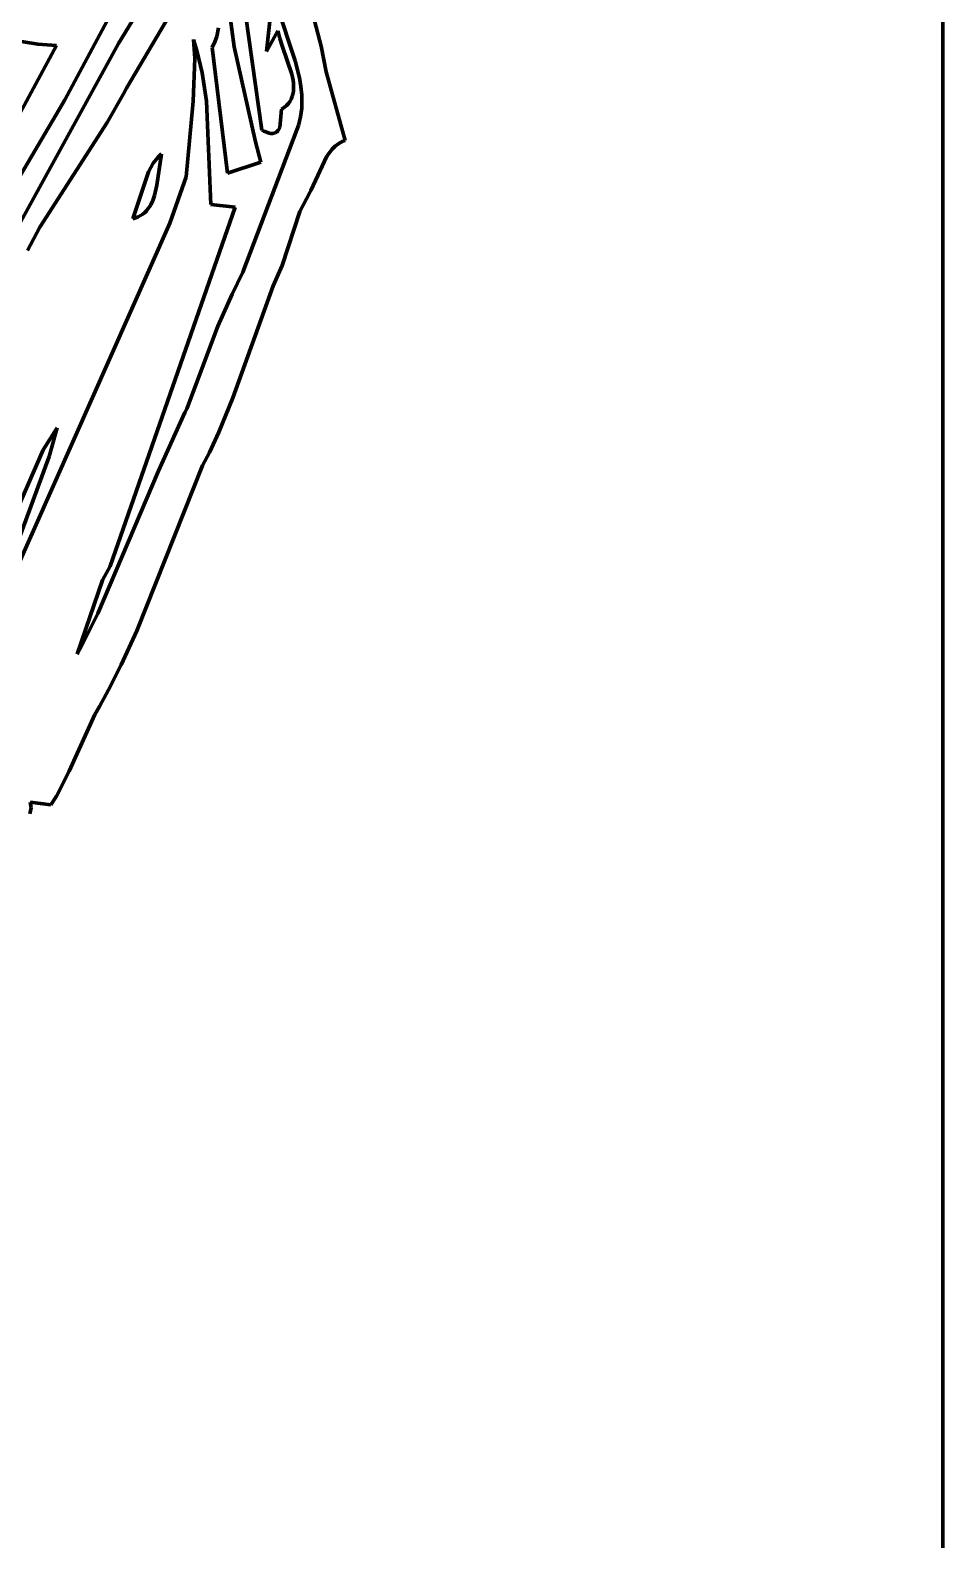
# Model space of a CAD drawing. Header units: millimetres. Extents: x 0 to 14.2, y 0 to 19.5.
# Drawn here: x 12.657 to 14.222, y 4.011 to 6.599 of the extents above; entities that cross this region are included whole.
import ezdxf

# ---------------------------------------------------------------- set-up
doc = ezdxf.new("R2010")
doc.units = ezdxf.units.MM
doc.layers.add('color#010101ff', color=7, linetype='CONTINUOUS', lineweight=100)
doc.layers.add('color#fdfdfdff', color=7, linetype='CONTINUOUS', lineweight=100)

msp = doc.modelspace()

# ---------------------------------------------------------------- linework, layer by layer
at = {"layer": 'color#010101ff'}
for p, q in [((12.809, 6.5768), (13.0266, 6.9355)), ((12.8531, 6.7352), (12.7169, 6.48)), ((12.9697, 6.7494), (12.8226, 6.5001)), ((13.0548, 6.4281), (13.018, 6.6861)), ((12.999, 6.6302), (13.007, 6.5711)), ((13.0709, 6.641), (13.0626, 6.5628)), ((13.1116, 6.5467), (13.0807, 6.6401)), ((12.6706, 6.5755), (12.4735, 6.6075)), ((12.9772, 6.5889), (12.9804, 6.6036)), ((13.142, 6.6261), (13.1562, 6.5721)), ((12.6186, 6.2297), (12.809, 6.5768)), ((12.9399, 6.5509), (12.9376, 6.5835)), ((12.9376, 6.5835), (12.9432, 6.5646)), ((12.9696, 6.5699), (12.9739, 6.5793)), ((12.9739, 6.5793), (12.9772, 6.5889)), ((13.0626, 6.5628), (13.0823, 6.5983)), ((13.0823, 6.5983), (13.083, 6.5941)), ((13.083, 6.5941), (13.0852, 6.5852)), ((13.0852, 6.5852), (13.09, 6.5708)), ((12.6274, 6.4341), (12.7026, 6.5733)), ((12.7026, 6.5733), (12.6706, 6.5755)), ((12.9371, 6.4778), (12.9399, 6.5509)), ((12.9432, 6.5646), (12.9521, 6.5262)), ((12.9957, 6.3541), (12.9696, 6.5699)), ((13.007, 6.5711), (13.0436, 6.4078)), ((13.09, 6.5708), (13.1059, 6.5239)), ((13.1562, 6.5721), (13.1648, 6.5282)), ((12.9521, 6.5262), (12.9597, 6.4776)), ((13.1191, 6.5175), (13.1116, 6.5467)), ((13.1648, 6.5282), (13.1974, 6.4105)), ((12.8226, 6.5001), (12.8174, 6.4901)), ((13.1059, 6.5239), (13.1081, 6.5136)), ((13.1081, 6.5136), (13.1087, 6.5086)), ((13.1087, 6.5086), (13.1091, 6.5037)), ((13.1091, 6.499), (13.1088, 6.4943)), ((13.1091, 6.5037), (13.1091, 6.499)), ((13.1217, 6.5028), (13.1191, 6.5175)), ((13.1231, 6.4881), (13.1217, 6.5028)), ((12.7169, 6.48), (12.7071, 6.4632)), ((12.8174, 6.4901), (12.7893, 6.4414)), ((12.9246, 6.348), (12.9371, 6.4778)), ((12.9597, 6.4776), (12.9674, 6.3003)), ((13.1002, 6.4738), (13.0969, 6.4703)), ((13.1029, 6.4775), (13.1002, 6.4738)), ((13.1051, 6.4814), (13.1029, 6.4775)), ((13.1068, 6.4855), (13.1051, 6.4814)), ((13.108, 6.4898), (13.1068, 6.4855)), ((13.1088, 6.4943), (13.108, 6.4898)), ((13.123, 6.4658), (13.1234, 6.4733)), ((13.1234, 6.4807), (13.1231, 6.4881)), ((13.1234, 6.4733), (13.1234, 6.4807)), ((12.7071, 6.4632), (12.4983, 6.11)), ((13.0883, 6.4642), (13.0854, 6.4327)), ((13.0929, 6.4671), (13.0883, 6.4642)), ((13.0969, 6.4703), (13.0929, 6.4671)), ((13.1194, 6.4435), (13.121, 6.451)), ((13.121, 6.451), (13.1222, 6.4584)), ((13.1222, 6.4584), (13.123, 6.4658)), ((12.7893, 6.4414), (12.6738, 6.2617)), ((13.0218, 6.1847), (13.1147, 6.4285)), ((13.0582, 6.4263), (13.0548, 6.4281)), ((13.0613, 6.4249), (13.0582, 6.4263)), ((13.0642, 6.4238), (13.0613, 6.4249)), ((13.0669, 6.423), (13.0642, 6.4238)), ((13.0693, 6.4225), (13.0669, 6.423)), ((13.0716, 6.4222), (13.0693, 6.4225)), ((13.0737, 6.4223), (13.0716, 6.4222)), ((13.0774, 6.4232), (13.0737, 6.4223)), ((13.0804, 6.4249), (13.0774, 6.4232)), ((13.0827, 6.4275), (13.0804, 6.4249)), ((13.0854, 6.4327), (13.0827, 6.4275)), ((13.1147, 6.4285), (13.1173, 6.436)), ((13.1173, 6.436), (13.1194, 6.4435)), ((13.0436, 6.4078), (13.0529, 6.3732)), ((13.1751, 6.3952), (13.1663, 6.3833)), ((13.1805, 6.4004), (13.1751, 6.3952)), ((13.1866, 6.405), (13.1805, 6.4004)), ((13.1936, 6.4089), (13.1866, 6.405)), ((13.1974, 6.4105), (13.1936, 6.4089)), ((12.86, 6.3568), (12.8683, 6.3713)), ((12.8683, 6.3713), (12.8761, 6.3812)), ((12.8823, 6.3874), (12.8746, 6.3336)), ((12.8761, 6.3812), (12.8823, 6.3874)), ((13.0529, 6.3732), (12.9957, 6.3541)), ((13.1663, 6.3833), (13.1388, 6.3243)), ((12.8334, 6.2762), (12.86, 6.3568)), ((12.8966, 6.2686), (12.9246, 6.348)), ((12.8746, 6.3336), (12.8707, 6.3159)), ((13.1368, 6.3211), (13.1197, 6.2883)), ((13.1388, 6.3243), (13.1368, 6.3211)), ((13.0091, 6.296), (12.7948, 5.6805)), ((12.8594, 6.293), (12.8567, 6.2898)), ((12.8619, 6.2964), (12.8594, 6.293)), ((12.8641, 6.2999), (12.8619, 6.2964)), ((12.8678, 6.3076), (12.8641, 6.2999)), ((12.8707, 6.3159), (12.8678, 6.3076)), ((12.9674, 6.3003), (13.0091, 6.296)), ((12.6291, 5.6652), (12.8966, 6.2686)), ((12.8382, 6.2777), (12.8334, 6.2762)), ((12.8426, 6.2796), (12.8382, 6.2777)), ((12.8466, 6.2818), (12.8426, 6.2796)), ((12.8503, 6.2842), (12.8466, 6.2818)), ((12.8537, 6.2869), (12.8503, 6.2842)), ((12.8567, 6.2898), (12.8537, 6.2869)), ((13.1197, 6.2883), (13.0896, 6.196)), ((12.6738, 6.2617), (12.6526, 6.2219)), ((13.0896, 6.196), (13.0742, 6.161)), ((13.0039, 6.1469), (13.0218, 6.1847)), ((12.9794, 6.0917), (13.0039, 6.1469)), ((13.0742, 6.161), (13.0049, 5.9691)), ((12.926, 5.9504), (12.9794, 6.0917)), ((13.0049, 5.9691), (12.9811, 5.91)), ((12.8772, 5.844), (12.9226, 5.9436)), ((12.9226, 5.9436), (12.926, 5.9504)), ((12.6799, 5.8798), (12.7036, 5.9174)), ((12.7036, 5.9174), (12.6901, 5.8683)), ((12.9811, 5.91), (12.9649, 5.8754)), ((12.557, 5.5991), (12.6799, 5.8798)), ((12.6901, 5.8683), (12.6124, 5.6565)), ((12.9531, 5.8527), (12.8402, 5.5694)), ((12.9649, 5.8754), (12.9531, 5.8527)), ((12.7732, 5.5993), (12.8772, 5.844)), ((12.7948, 5.6805), (12.7816, 5.6562)), ((12.7816, 5.6562), (12.7379, 5.5294)), ((12.7453, 5.5432), (12.7732, 5.5993)), ((12.8402, 5.5694), (12.8135, 5.511)), ((12.7379, 5.5294), (12.7453, 5.5432)), ((12.8135, 5.511), (12.7917, 5.4681)), ((12.7917, 5.4681), (12.7762, 5.4399)), ((12.7762, 5.4399), (12.7682, 5.426)), ((12.7682, 5.426), (12.724, 5.3285)), ((12.724, 5.3285), (12.7027, 5.286)), ((12.7027, 5.286), (12.6929, 5.271)), ((12.6588, 5.2658), (12.657, 5.2556)), ((12.6929, 5.271), (12.6576, 5.2753)), ((12.6576, 5.2753), (12.6588, 5.2658))]:
    msp.add_line(p, q, dxfattribs=at)
at = {"layer": 'color#fdfdfdff'}
for p, q in [((14.2222, 19.4722), (14.2222, 0)), ((13.0266, 6.9355), (12.809, 6.5768)), ((12.7169, 6.48), (12.8531, 6.7352)), ((12.8226, 6.5001), (12.9697, 6.7494)), ((13.018, 6.6861), (13.0548, 6.4281)), ((13.007, 6.5711), (12.999, 6.6302)), ((13.0626, 6.5628), (13.0709, 6.641)), ((13.0807, 6.6401), (13.1116, 6.5467)), ((12.4735, 6.6075), (12.6706, 6.5755)), ((12.9804, 6.6036), (12.9772, 6.5889)), ((13.1562, 6.5721), (13.142, 6.6261)), ((12.809, 6.5768), (12.6186, 6.2297)), ((12.9432, 6.5646), (12.9376, 6.5835)), ((12.9376, 6.5835), (12.9399, 6.5509)), ((12.9739, 6.5793), (12.9696, 6.5699)), ((12.9772, 6.5889), (12.9739, 6.5793)), ((13.0823, 6.5983), (13.0626, 6.5628)), ((13.083, 6.5941), (13.0823, 6.5983)), ((13.0852, 6.5852), (13.083, 6.5941)), ((13.09, 6.5708), (13.0852, 6.5852)), ((12.7026, 6.5733), (12.6274, 6.4341)), ((12.6706, 6.5755), (12.7026, 6.5733)), ((12.9399, 6.5509), (12.9371, 6.4778)), ((12.9521, 6.5262), (12.9432, 6.5646)), ((12.9696, 6.5699), (12.9957, 6.3541)), ((13.0436, 6.4078), (13.007, 6.5711)), ((13.1059, 6.5239), (13.09, 6.5708)), ((13.1648, 6.5282), (13.1562, 6.5721)), ((12.9597, 6.4776), (12.9521, 6.5262)), ((13.1116, 6.5467), (13.1191, 6.5175)), ((13.1974, 6.4105), (13.1648, 6.5282)), ((12.8174, 6.4901), (12.8226, 6.5001)), ((13.1081, 6.5136), (13.1059, 6.5239)), ((13.1087, 6.5086), (13.1081, 6.5136)), ((13.1091, 6.5037), (13.1087, 6.5086)), ((13.1088, 6.4943), (13.1091, 6.499)), ((13.1091, 6.499), (13.1091, 6.5037)), ((13.1191, 6.5175), (13.1217, 6.5028)), ((13.1217, 6.5028), (13.1231, 6.4881)), ((12.7071, 6.4632), (12.7169, 6.48)), ((12.7893, 6.4414), (12.8174, 6.4901)), ((12.9371, 6.4778), (12.9246, 6.348)), ((12.9674, 6.3003), (12.9597, 6.4776)), ((13.0969, 6.4703), (13.1002, 6.4738)), ((13.1002, 6.4738), (13.1029, 6.4775)), ((13.1029, 6.4775), (13.1051, 6.4814)), ((13.1051, 6.4814), (13.1068, 6.4855)), ((13.1068, 6.4855), (13.108, 6.4898)), ((13.108, 6.4898), (13.1088, 6.4943)), ((13.1234, 6.4733), (13.123, 6.4658)), ((13.1231, 6.4881), (13.1234, 6.4807)), ((13.1234, 6.4807), (13.1234, 6.4733)), ((12.4983, 6.11), (12.7071, 6.4632)), ((13.0854, 6.4327), (13.0883, 6.4642)), ((13.0883, 6.4642), (13.0929, 6.4671)), ((13.0929, 6.4671), (13.0969, 6.4703)), ((13.121, 6.451), (13.1194, 6.4435)), ((13.1222, 6.4584), (13.121, 6.451)), ((13.123, 6.4658), (13.1222, 6.4584)), ((12.6738, 6.2617), (12.7893, 6.4414)), ((13.1147, 6.4285), (13.0218, 6.1847)), ((13.0548, 6.4281), (13.0582, 6.4263)), ((13.0582, 6.4263), (13.0613, 6.4249)), ((13.0613, 6.4249), (13.0642, 6.4238)), ((13.0642, 6.4238), (13.0669, 6.423)), ((13.0669, 6.423), (13.0693, 6.4225)), ((13.0693, 6.4225), (13.0716, 6.4222)), ((13.0716, 6.4222), (13.0737, 6.4223)), ((13.0737, 6.4223), (13.0774, 6.4232)), ((13.0774, 6.4232), (13.0804, 6.4249)), ((13.0804, 6.4249), (13.0827, 6.4275)), ((13.0827, 6.4275), (13.0854, 6.4327)), ((13.1173, 6.436), (13.1147, 6.4285)), ((13.1194, 6.4435), (13.1173, 6.436)), ((13.0529, 6.3732), (13.0436, 6.4078)), ((13.1663, 6.3833), (13.1751, 6.3952)), ((13.1751, 6.3952), (13.1805, 6.4004)), ((13.1805, 6.4004), (13.1866, 6.405)), ((13.1866, 6.405), (13.1936, 6.4089)), ((13.1936, 6.4089), (13.1974, 6.4105)), ((12.8683, 6.3713), (12.86, 6.3568)), ((12.8761, 6.3812), (12.8683, 6.3713)), ((12.8746, 6.3336), (12.8823, 6.3874)), ((12.8823, 6.3874), (12.8761, 6.3812)), ((12.9957, 6.3541), (13.0529, 6.3732)), ((13.1388, 6.3243), (13.1663, 6.3833)), ((12.86, 6.3568), (12.8334, 6.2762)), ((12.9246, 6.348), (12.8966, 6.2686)), ((12.8707, 6.3159), (12.8746, 6.3336)), ((13.1197, 6.2883), (13.1368, 6.3211)), ((13.1368, 6.3211), (13.1388, 6.3243)), ((12.7948, 5.6805), (13.0091, 6.296)), ((12.8567, 6.2898), (12.8594, 6.293)), ((12.8594, 6.293), (12.8619, 6.2964)), ((12.8619, 6.2964), (12.8641, 6.2999)), ((12.8641, 6.2999), (12.8678, 6.3076)), ((12.8678, 6.3076), (12.8707, 6.3159)), ((13.0091, 6.296), (12.9674, 6.3003)), ((12.8966, 6.2686), (12.6291, 5.6652)), ((12.8334, 6.2762), (12.8382, 6.2777)), ((12.8382, 6.2777), (12.8426, 6.2796)), ((12.8426, 6.2796), (12.8466, 6.2818)), ((12.8466, 6.2818), (12.8503, 6.2842)), ((12.8503, 6.2842), (12.8537, 6.2869)), ((12.8537, 6.2869), (12.8567, 6.2898)), ((13.0896, 6.196), (13.1197, 6.2883)), ((12.6526, 6.2219), (12.6738, 6.2617)), ((13.0742, 6.161), (13.0896, 6.196)), ((13.0218, 6.1847), (13.0039, 6.1469)), ((13.0039, 6.1469), (12.9794, 6.0917)), ((13.0049, 5.9691), (13.0742, 6.161)), ((12.9794, 6.0917), (12.926, 5.9504)), ((12.9811, 5.91), (13.0049, 5.9691)), ((12.9226, 5.9436), (12.8772, 5.844)), ((12.926, 5.9504), (12.9226, 5.9436)), ((12.7036, 5.9174), (12.6799, 5.8798)), ((12.6901, 5.8683), (12.7036, 5.9174)), ((12.9649, 5.8754), (12.9811, 5.91)), ((12.6799, 5.8798), (12.557, 5.5991)), ((12.6124, 5.6565), (12.6901, 5.8683)), ((12.8402, 5.5694), (12.9531, 5.8527)), ((12.9531, 5.8527), (12.9649, 5.8754)), ((12.8772, 5.844), (12.7732, 5.5993)), ((12.7816, 5.6562), (12.7948, 5.6805)), ((12.7379, 5.5294), (12.7816, 5.6562)), ((12.7732, 5.5993), (12.7453, 5.5432)), ((12.8135, 5.511), (12.8402, 5.5694)), ((12.7453, 5.5432), (12.7379, 5.5294)), ((12.7917, 5.4681), (12.8135, 5.511)), ((12.7762, 5.4399), (12.7917, 5.4681)), ((12.7682, 5.426), (12.7762, 5.4399)), ((12.724, 5.3285), (12.7682, 5.426)), ((12.7027, 5.286), (12.724, 5.3285)), ((12.6929, 5.271), (12.7027, 5.286)), ((12.657, 5.2556), (12.6588, 5.2658)), ((12.6588, 5.2658), (12.6576, 5.2753)), ((12.6576, 5.2753), (12.6929, 5.271))]:
    msp.add_line(p, q, dxfattribs=at)

doc.saveas('drawing.dxf')
